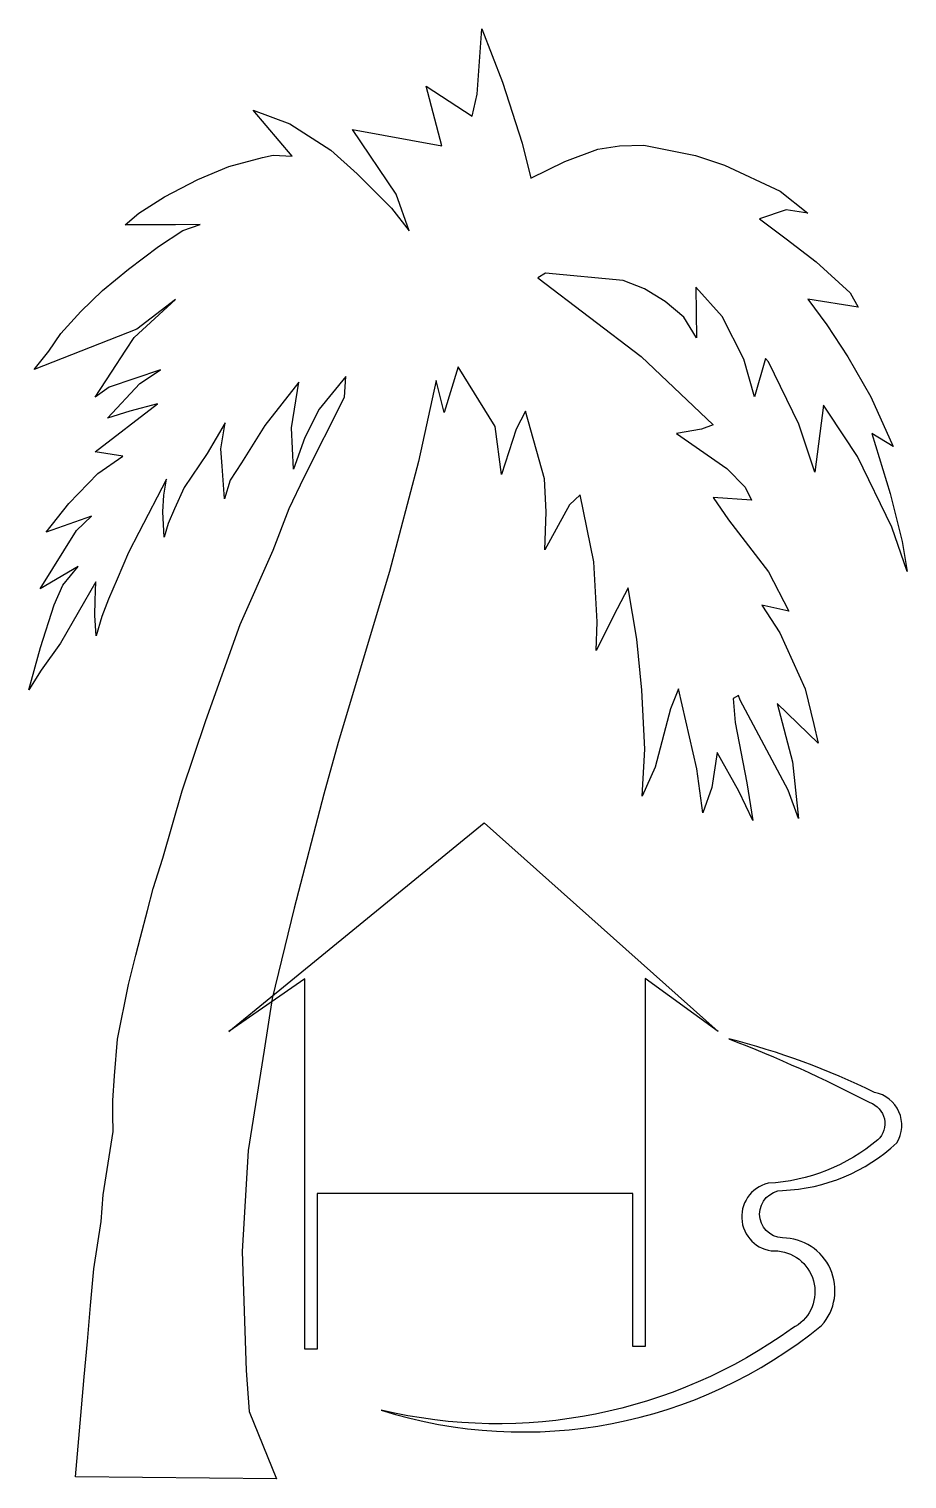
# Model space of a CAD drawing. Header units: inches. Extents: x 0.01 to 3.54, y -0.01 to 5.81.
import ezdxf

# ---------------------------------------------------------------- set-up
doc = ezdxf.new("R2010")
doc.units = ezdxf.units.IN
doc.header["$MEASUREMENT"] = 0
doc.layers.add('trunk', color=50, linetype='Continuous')

msp = doc.modelspace()

# ---------------------------------------------------------------- linework, layer by layer
msp.add_lwpolyline([(0.2, 0), (0.2246, 0.2778), (0.2356, 0.4014), (0.2481, 0.5436), (0.2609, 0.688), (0.274, 0.8354), (0.3038, 1.0246), (0.3117, 1.1312), (0.3519, 1.3861), (0.3507, 1.4519), (0.3497, 1.5103), (0.3575, 1.6092), (0.3692, 1.7564), (0.4126, 1.9759), (0.4432, 2.0935), (0.4619, 2.1661), (0.4893, 2.2722), (0.5122, 2.3611), (0.5505, 2.483), (0.628, 2.7531), (0.7238, 3.0356), (0.8614, 3.4206), (0.994, 3.7185), (1.0574, 3.8857), (1.1181, 4.0113), (1.28, 4.3325), (1.2848, 4.4146), (1.1781, 4.2842), (1.1204, 4.1707), (1.0748, 4.0438), (1.0676, 4.2095), (1.0965, 4.393), (0.9605, 4.2187), (0.866, 4.069), (0.8216, 3.9987), (0.798, 3.9249), (0.7891, 4.055), (0.7843, 4.1247), (0.8007, 4.2287), (0.729, 4.1064), (0.6362, 3.9701), (0.5981, 3.884), (0.5724, 3.826), (0.5557, 3.7707), (0.5504, 3.8724), (0.555, 3.9393), (0.565, 4.0031), (0.4551, 3.7899), (0.4133, 3.7089), (0.3671, 3.6015), (0.3331, 3.5222), (0.3066, 3.4529), (0.2833, 3.3743), (0.2777, 3.4564), (0.2796, 3.5166), (0.2819, 3.5911), (0.1402, 3.3451), (0.0627, 3.2374), (0.0137, 3.1584), (0.0594, 3.3273), (0.1142, 3.4985), (0.1502, 3.5784), (0.2117, 3.6532), (0.059, 3.5634), (0.2039, 3.7978), (0.2643, 3.8554), (0.0823, 3.7908), (0.1739, 3.905), (0.2896, 4.0263), (0.3905, 4.0955), (0.2787, 4.1131), (0.5289, 4.3059), (0.4179, 4.2765), (0.3288, 4.2475), (0.4584, 4.3865), (0.5412, 4.4414), (0.3358, 4.3727), (0.2798, 4.3327), (0.3453, 4.4331), (0.4024, 4.5205), (0.4357, 4.5714), (0.6018, 4.7248), (0.4468, 4.6045), (0.034, 4.4429), (0.0937, 4.5172), (0.142, 4.5871), (0.2221, 4.6755), (0.3083, 4.7598), (0.413, 4.8455), (0.5333, 4.9362), (0.6306, 5.0016), (0.7005, 5.0255), (0.6021, 5.0232), (0.3994, 5.0234), (0.454, 5.0705), (0.5581, 5.1367), (0.6916, 5.2062), (0.8162, 5.2582), (0.9509, 5.2933), (0.9942, 5.3036), (1.07, 5.299), (0.9141, 5.4833), (1.0611, 5.429), (1.2257, 5.3228), (1.3303, 5.2286), (1.4691, 5.0911), (1.5398, 4.9997), (1.4871, 5.147), (1.3124, 5.4065), (1.6708, 5.3408), (1.6074, 5.5804), (1.7929, 5.4593), (1.8129, 5.5474), (1.8316, 5.8095), (1.9138, 5.5964), (1.9927, 5.3513), (2.0276, 5.2112), (2.1649, 5.2777), (2.2963, 5.3267), (2.3842, 5.3404), (2.482, 5.3428), (2.6893, 5.3021), (2.8058, 5.2636), (3.0281, 5.1588), (3.1404, 5.0707), (3.0531, 5.0844), (2.9457, 5.0475), (3.053, 4.9669), (3.1734, 4.8757), (3.3092, 4.7503), (3.3419, 4.6937), (3.1399, 4.7255), (3.2161, 4.6223), (3.3006, 4.4939), (3.3923, 4.3332), (3.4828, 4.1341), (3.3967, 4.1868), (3.4703, 3.9463), (3.5183, 3.7532), (3.5379, 3.6326), (3.4772, 3.8111), (3.3387, 4.0943), (3.2209, 4.272), (3.2028, 4.3006), (3.1684, 4.0318), (3.1037, 4.2238), (2.9815, 4.4744), (2.9701, 4.4878), (2.9262, 4.3332), (2.8833, 4.485), (2.7963, 4.6554), (2.69, 4.7738), (2.6935, 4.5706), (2.6427, 4.6527), (2.567, 4.7166), (2.4844, 4.7676), (2.3989, 4.8001), (2.0863, 4.8297), (2.0557, 4.8107), (2.4714, 4.4948), (2.7597, 4.2217), (2.7135, 4.2045), (2.6121, 4.1868), (2.8141, 4.046), (2.8887, 3.9712), (2.9142, 3.9194), (2.7598, 3.9303), (2.8208, 3.8399), (2.9817, 3.6321), (3.0638, 3.4735), (2.9556, 3.4979), (3.0269, 3.3869), (3.1286, 3.1615), (3.1638, 3.0195), (3.1806, 2.9434), (3.0164, 3.1027), (3.0777, 2.8696), (3.1024, 2.6417), (3.0609, 2.7554), (2.8679, 3.1163), (2.862, 3.1353), (2.8397, 3.1238), (2.8487, 3.0271), (2.8954, 2.785), (2.9186, 2.6331), (2.8627, 2.7516), (2.7765, 2.9065), (2.7544, 2.7661), (2.7178, 2.6647), (2.6949, 2.8406), (2.6205, 3.1625), (2.5889, 3.0818), (2.5271, 2.8473), (2.4755, 2.732), (2.4862, 2.9197), (2.4738, 3.1565), (2.4538, 3.3619), (2.4193, 3.567), (2.3743, 3.4832), (2.2905, 3.3156), (2.294, 3.4308), (2.2813, 3.671), (2.226, 3.9402), (2.1837, 3.9006), (2.0841, 3.7201), (2.09, 3.8717), (2.0835, 4.0047), (2.0062, 4.2756), (1.9691, 4.2035), (1.9097, 4.0226), (1.8852, 4.215), (1.7368, 4.4544), (1.6797, 4.2714), (1.6483, 4.3989), (1.5766, 4.0743), (1.4606, 3.6324), (1.2547, 2.9464), (1.1973, 2.7389), (1.0774, 2.2822), (0.99, 1.9191), (0.9574, 1.7123), (0.8938, 1.3091), (0.8699, 0.9042), (0.8858, 0.4266), (0.8969, 0.2625), (1.0069, -0.0083)], close=True)
at = {"layer": 'trunk'}
msp.add_lwpolyline([(2.7797, 1.7871), (2.4871, 1.9994), (2.4871, 0.5238), (2.4371, 0.5238), (2.4371, 1.1373), (1.1706, 1.1373), (1.1706, 0.5123), (1.1206, 0.5123), (1.1206, 1.9983), (0.8154, 1.7871), (1.8406, 2.6239)], close=True, dxfattribs=at)
msp.add_lwpolyline([(2.8221, 1.7575, -0.029526), (3.3884, 1.5021, -0.565947), (3.421, 1.3524, -0.161558), (2.9802, 1.1781, 0.912196), (3.0188, 0.9065, -0.757484), (3.0776, 0.5966, -0.218188), (1.427, 0.268, 0.2528), (3.1953, 0.6076, 0.645647), (3.0383, 0.9591, -0.964568), (3.0383, 1.1498, 0.18072), (3.4973, 1.3404, 0.522646), (3.4079, 1.543, 0.052217)], format="xyb", close=True, dxfattribs=at)

doc.saveas('drawing.dxf')
